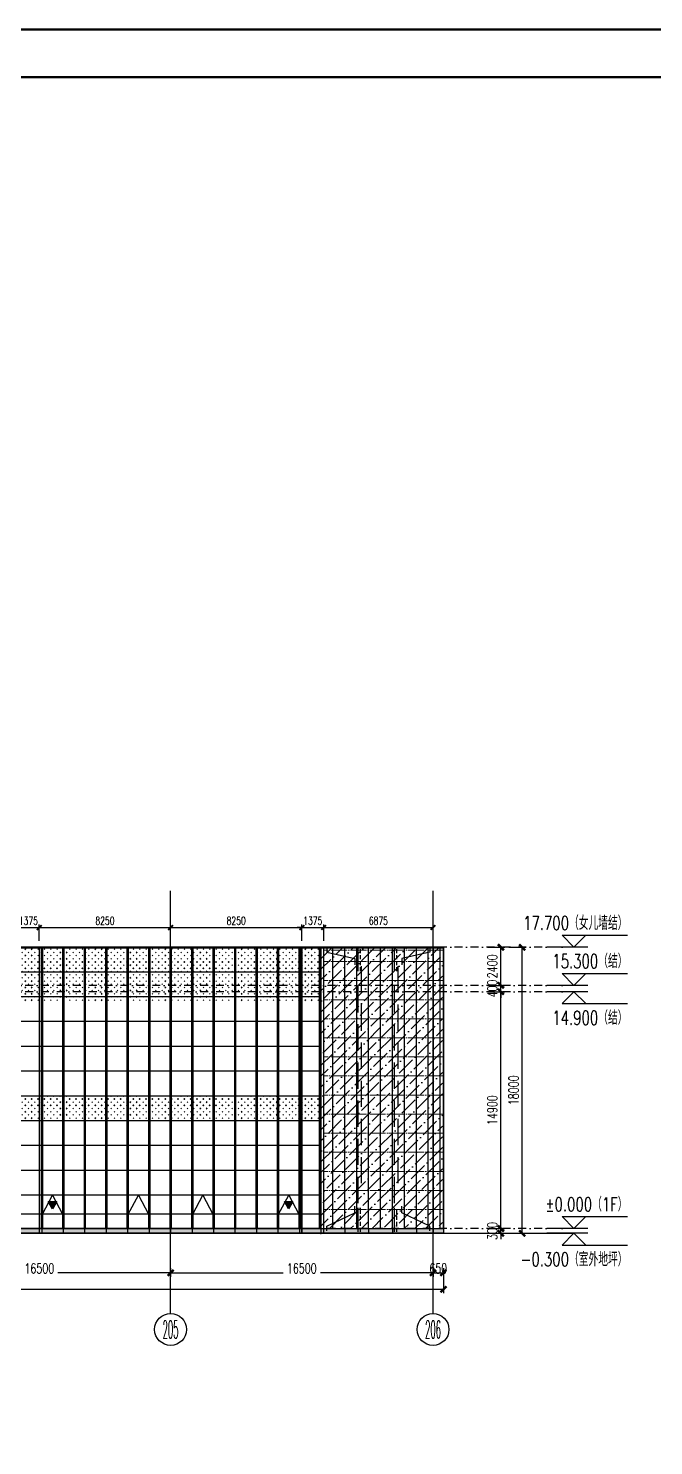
# Model space of a CAD drawing. Extents: x -2072575 to 87763, y -155913 to 742026.
# Drawn here: x -1216796 to -1177493, y 545061 to 634236 of the extents above; entities that cross this region are included whole.
import ezdxf
from ezdxf.enums import TextEntityAlignment as Align

# ---------------------------------------------------------------- set-up
doc = ezdxf.new("R2010")
doc.units = 0
doc.header["$LTSCALE"] = 1000
for name, pattern in [('CENTER', [2, 1.25, -0.25, 0.25, -0.25]), ('DASHDOT', [1, 0.5, -0.25, 0, -0.25]), ('DASHED', [0.75, 0.5, -0.25]), ('DOT', [0.25, 0, -0.25]), ('DOTE', [2.42, 2, -0.2, 0.02, -0.2])]:
    doc.linetypes.add(name, pattern=pattern)
doc.layers.get('Defpoints').update_dxf_attribs({"color": 210})
for name, color, linetype in [('!ZN1-填充-8', 8, 'Continuous'), ('!ZN1-文字-7', 7, 'Continuous'), ('!ZN1-标注-173', 173, 'Continuous'), ('!ZN3-玻璃幕墙-4', 4, 'Continuous'), ('!ZN4-辅助材料-1', 1, 'Continuous'), ('0-cxFrame', 155, 'Continuous'), ('12圆钢+30钢套管撑杆', 3, 'Continuous'), ('12圆钢斜拉条', 30, 'Continuous'), ('12圆钢直拉条', 22, 'Continuous'), ('3符号', 3, 'Continuous'), ('3铝板幕墙', 3, 'Continuous'), ('4玻璃幕墙', 4, 'Continuous'), ('A-LIN-V', 9, 'Continuous'), ('A-SFCE', 30, 'Continuous'), ('A-云线', 50, 'Continuous'), ('AS-WALL', 40, 'Continuous'), ('DIM', 173, 'Continuous'), ('DOT', 8, 'DOT'), ('DOTE', 1, 'CENTER'), ('压型钢板', 23, 'Continuous')]:
    doc.layers.add(name, color=color, linetype=linetype)
for name, color, linetype, lineweight in [('0-cxText', 131, 'Continuous', 25), ('A-WALL-HATCH', 8, 'Continuous', 13), ('冷弯薄壁C型钢 250x75x20x3.0', 51, 'DOTE', 0), ('梁', 4, 'Continuous', 18)]:
    doc.layers.add(name, color=color, linetype=linetype, lineweight=lineweight)
doc.styles.add('_TCH_AXIS', font='COMPLEX', dxfattribs={"bigfont": 'GBCBIG'})
doc.styles.add('cx_tuming', font='simhei.ttf')
doc.styles.add('cx_tuqian1', font='')
doc.styles.add('DHTEXT-1', font='romans.shx', dxfattribs={"width": 0.7, "bigfont": 'chinese.shx'})
doc.styles.add('卓越符号', font='ROMANS.shx', dxfattribs={"width": 0.7, "bigfont": 'CHINESE.shx'})
doc.styles.add('样式 1', font='romans.shx', dxfattribs={"width": 0.7, "bigfont": 'chinese.shx'})
doc.styles.add('黑体', font='simhei.ttf', dxfattribs={"height": 12})
doc.styles.get('cx_tuqian1').set_extended_font_data('SimSun')
doc.dimstyles.new('ZN200', dxfattribs={"dimscale": 200, "dimtxt": 2.5, "dimasz": 1.5, "dimexe": 1, "dimexo": 2, "dimgap": 0.9, "dimtad": 1, "dimdec": 0, "dimdsep": 46, "dimtxsty": 'DHTEXT-1', "dimblk": 'ARCHTICK', "dimcen": 2.5, "dimclrd": 173, "dimclre": 173, "dimclrt": 7, "dimazin": 2, "dimtfac": 1, "dimtdec": 0, "dimtix": 1, "dimtmove": 2, "dimatfit": 3, "dimfxl": 0, "dimtolj": 1, "dimtzin": 0, "dimarcsym": 0})
doc.dimstyles.new('ZN250', dxfattribs={"dimscale": 250, "dimtxt": 2.5, "dimasz": 1.5, "dimexe": 1, "dimexo": 2, "dimgap": 0.9, "dimtad": 1, "dimdec": 0, "dimdsep": 46, "dimtxsty": 'DHTEXT-1', "dimblk": 'ARCHTICK', "dimcen": 2.5, "dimclrd": 173, "dimclre": 173, "dimclrt": 7, "dimazin": 2, "dimtfac": 1, "dimtdec": 0, "dimtix": 1, "dimtmove": 2, "dimatfit": 3, "dimfxl": 0, "dimarcsym": 0})

# ---------------------------------------------------------------- blocks, each defined once
blk = doc.blocks.new('_ArchTick')
at = {"color": 0, "linetype": 'ByBlock', "const_width": 0.4}
blk.add_lwpolyline([(-0.5, -0.5), (0.5, 0.5)], dxfattribs=at)
blk = doc.blocks.new('*D137')
at = {"layer": 'Defpoints', "color": 0, "ltscale": 2500, "transparency": 16777216}
for p in [(-1315387, 656391), (-1231587, 656391), (-1231587, 654565)]:
    blk.add_point(p, dxfattribs=at)
at = {"layer": 'DIM', "color": 173, "linetype": 'ByBlock', "lineweight": -2, "ltscale": 2500, "transparency": 16777216}
for p, q in [((-1315387, 655891), (-1315387, 654315)), ((-1231587, 655891), (-1231587, 654315)), ((-1315387, 654565), (-1274691, 654565)), ((-1231587, 654565), (-1272283, 654565))]:
    blk.add_line(p, q, dxfattribs=at)
at = {"layer": 'DIM', "color": 173, "lineweight": -2, "ltscale": 2500, "transparency": 16777216, "xscale": 375, "yscale": 375, "zscale": 375, "rotation": 180}
blk.add_blockref('_ArchTick', (-1315387, 654565), dxfattribs=at)
at = {"layer": 'DIM', "color": 173, "lineweight": -2, "ltscale": 2500, "transparency": 16777216, "xscale": 375, "yscale": 375, "zscale": 375}
blk.add_blockref('_ArchTick', (-1231587, 654565), dxfattribs=at)
at = {"layer": 'DIM', "color": 7, "ltscale": 2500, "transparency": 16777216, "insert": (-1273487, 654840), "char_height": 625, "attachment_point": 5, "style": 'DHTEXT-1'}
blk.add_mtext('83800', dxfattribs=at)
blk = doc.blocks.new('*D138')
at = {"layer": 'Defpoints', "color": 0, "ltscale": 2500, "transparency": 16777216}
for p in [(-1227970, 676089), (-1226637, 676089), (-1227970, 658089)]:
    blk.add_point(p, dxfattribs=at)
at = {"layer": 'DIM', "color": 173, "linetype": 'ByBlock', "lineweight": -2, "ltscale": 2500, "transparency": 16777216}
for p, q in [((-1227470, 676089), (-1226387, 676089)), ((-1226637, 658089), (-1226637, 676089)), ((-1227470, 658089), (-1226387, 658089))]:
    blk.add_line(p, q, dxfattribs=at)
at = {"layer": 'DIM', "color": 173, "lineweight": -2, "ltscale": 2500, "transparency": 16777216, "xscale": 375, "yscale": 375, "zscale": 375}
for p, rotation in [((-1226637, 676089), 90), ((-1226637, 658089), 270)]:
    blk.add_blockref('_ArchTick', p, dxfattribs=dict(at, rotation=rotation))
at = {"layer": 'DIM', "color": 7, "ltscale": 2500, "transparency": 16777216, "insert": (-1227174, 667089), "char_height": 625, "attachment_point": 5, "rotation": 90, "style": 'DHTEXT-1'}
blk.add_mtext('18000', dxfattribs=at)
blk = doc.blocks.new('*D139')
at = {"layer": 'Defpoints', "color": 0, "ltscale": 2500, "transparency": 16777216}
for p in [(-1229305, 658389), (-1227972, 658389), (-1229305, 658089)]:
    blk.add_point(p, dxfattribs=at)
at = {"layer": 'DIM', "color": 173, "linetype": 'ByBlock', "lineweight": -2, "ltscale": 2500, "transparency": 16777216}
for p, q in [((-1228805, 658389), (-1227722, 658389)), ((-1227972, 658389), (-1227972, 658764)), ((-1227972, 658089), (-1227972, 658389)), ((-1228805, 658089), (-1227722, 658089)), ((-1227972, 658089), (-1227972, 657714))]:
    blk.add_line(p, q, dxfattribs=at)
at = {"layer": 'DIM', "color": 173, "lineweight": -2, "ltscale": 2500, "transparency": 16777216, "xscale": 375, "yscale": 375, "zscale": 375}
for p, rotation in [((-1227972, 658389), 270), ((-1227972, 658089), 90)]:
    blk.add_blockref('_ArchTick', p, dxfattribs=dict(at, rotation=rotation))
at = {"layer": 'DIM', "color": 7, "ltscale": 2500, "transparency": 16777216, "insert": (-1228509, 658239), "char_height": 625, "attachment_point": 5, "rotation": 90, "style": 'DHTEXT-1'}
blk.add_mtext('300', dxfattribs=at)
blk = doc.blocks.new('*D140')
at = {"layer": 'Defpoints', "color": 0, "ltscale": 2500, "transparency": 16777216}
for p in [(-1229305, 673289), (-1227972, 673289), (-1229305, 658389)]:
    blk.add_point(p, dxfattribs=at)
at = {"layer": 'DIM', "color": 173, "linetype": 'ByBlock', "lineweight": -2, "ltscale": 2500, "transparency": 16777216}
for p, q in [((-1228805, 673289), (-1227722, 673289)), ((-1227972, 658389), (-1227972, 673289)), ((-1228805, 658389), (-1227722, 658389))]:
    blk.add_line(p, q, dxfattribs=at)
at = {"layer": 'DIM', "color": 173, "lineweight": -2, "ltscale": 2500, "transparency": 16777216, "xscale": 375, "yscale": 375, "zscale": 375}
for p, rotation in [((-1227972, 673289), 90), ((-1227972, 658389), 270)]:
    blk.add_blockref('_ArchTick', p, dxfattribs=dict(at, rotation=rotation))
at = {"layer": 'DIM', "color": 7, "ltscale": 2500, "transparency": 16777216, "insert": (-1228509, 665839), "char_height": 625, "attachment_point": 5, "rotation": 90, "style": 'DHTEXT-1'}
blk.add_mtext('14900', dxfattribs=at)
blk = doc.blocks.new('*D141')
at = {"layer": 'Defpoints', "color": 0, "ltscale": 2500, "transparency": 16777216}
for p in [(-1229305, 673689), (-1229305, 673289), (-1227972, 673689)]:
    blk.add_point(p, dxfattribs=at)
at = {"layer": 'DIM', "color": 173, "linetype": 'ByBlock', "lineweight": -2, "ltscale": 2500, "transparency": 16777216}
for p, q in [((-1228805, 673689), (-1227722, 673689)), ((-1228805, 673289), (-1227722, 673289)), ((-1227972, 673689), (-1227972, 674064)), ((-1227972, 673289), (-1227972, 673689)), ((-1227972, 673289), (-1227972, 672914))]:
    blk.add_line(p, q, dxfattribs=at)
at = {"layer": 'DIM', "color": 173, "lineweight": -2, "ltscale": 2500, "transparency": 16777216, "xscale": 375, "yscale": 375, "zscale": 375}
for p, rotation in [((-1227972, 673689), 270), ((-1227972, 673289), 90)]:
    blk.add_blockref('_ArchTick', p, dxfattribs=dict(at, rotation=rotation))
at = {"layer": 'DIM', "color": 7, "ltscale": 2500, "transparency": 16777216, "insert": (-1228509, 673489), "char_height": 625, "attachment_point": 5, "rotation": 90, "style": 'DHTEXT-1'}
blk.add_mtext('400', dxfattribs=at)
blk = doc.blocks.new('*D142')
at = {"layer": 'Defpoints', "color": 0, "ltscale": 2500, "transparency": 16777216}
for p in [(-1229305, 676089), (-1227972, 676089), (-1229305, 673689)]:
    blk.add_point(p, dxfattribs=at)
at = {"layer": 'DIM', "color": 173, "linetype": 'ByBlock', "lineweight": -2, "ltscale": 2500, "transparency": 16777216}
for p, q in [((-1228805, 676089), (-1227722, 676089)), ((-1227972, 673689), (-1227972, 676089)), ((-1228805, 673689), (-1227722, 673689))]:
    blk.add_line(p, q, dxfattribs=at)
at = {"layer": 'DIM', "color": 173, "lineweight": -2, "ltscale": 2500, "transparency": 16777216, "xscale": 375, "yscale": 375, "zscale": 375}
for p, rotation in [((-1227972, 676089), 90), ((-1227972, 673689), 270)]:
    blk.add_blockref('_ArchTick', p, dxfattribs=dict(at, rotation=rotation))
at = {"layer": 'DIM', "color": 7, "ltscale": 2500, "transparency": 16777216, "insert": (-1228509, 674889), "char_height": 625, "attachment_point": 5, "rotation": 90, "style": 'DHTEXT-1'}
blk.add_mtext('2400', dxfattribs=at)
blk = doc.blocks.new('*D143')
at = {"layer": 'Defpoints', "color": 0, "ltscale": 2500, "transparency": 16777216}
for p in [(-1232237, 656391), (-1231587, 656391), (-1231587, 655605)]:
    blk.add_point(p, dxfattribs=at)
at = {"layer": 'DIM', "color": 173, "linetype": 'ByBlock', "lineweight": -2, "ltscale": 2500, "transparency": 16777216}
for p, q in [((-1232237, 655891), (-1232237, 655355)), ((-1232237, 655605), (-1231587, 655605)), ((-1231587, 655891), (-1231587, 655355))]:
    blk.add_line(p, q, dxfattribs=at)
at = {"layer": 'DIM', "color": 173, "lineweight": -2, "ltscale": 2500, "transparency": 16777216, "xscale": 375, "yscale": 375, "zscale": 375, "rotation": 180}
blk.add_blockref('_ArchTick', (-1232237, 655605), dxfattribs=at)
at = {"layer": 'DIM', "color": 173, "lineweight": -2, "ltscale": 2500, "transparency": 16777216, "xscale": 375, "yscale": 375, "zscale": 375}
blk.add_blockref('_ArchTick', (-1231587, 655605), dxfattribs=at)
at = {"layer": 'DIM', "color": 7, "ltscale": 2500, "transparency": 16777216, "insert": (-1231912, 655880), "char_height": 625, "attachment_point": 5, "style": 'DHTEXT-1'}
blk.add_mtext('650', dxfattribs=at)
blk = doc.blocks.new('*D144')
at = {"layer": 'Defpoints', "color": 0, "ltscale": 2500, "transparency": 16777216}
for p in [(-1248737, 656391), (-1232237, 656391), (-1232237, 655605)]:
    blk.add_point(p, dxfattribs=at)
at = {"layer": 'DIM', "color": 173, "linetype": 'ByBlock', "lineweight": -2, "ltscale": 2500, "transparency": 16777216}
for p, q in [((-1248737, 655891), (-1248737, 655355)), ((-1248737, 655605), (-1241660, 655605)), ((-1232237, 655605), (-1239314, 655605)), ((-1232237, 655891), (-1232237, 655355))]:
    blk.add_line(p, q, dxfattribs=at)
at = {"layer": 'DIM', "color": 173, "lineweight": -2, "ltscale": 2500, "transparency": 16777216, "xscale": 375, "yscale": 375, "zscale": 375, "rotation": 180}
blk.add_blockref('_ArchTick', (-1248737, 655605), dxfattribs=at)
at = {"layer": 'DIM', "color": 173, "lineweight": -2, "ltscale": 2500, "transparency": 16777216, "xscale": 375, "yscale": 375, "zscale": 375}
blk.add_blockref('_ArchTick', (-1232237, 655605), dxfattribs=at)
at = {"layer": 'DIM', "color": 7, "ltscale": 2500, "transparency": 16777216, "insert": (-1240487, 655880), "char_height": 625, "attachment_point": 5, "style": 'DHTEXT-1'}
blk.add_mtext('16500', dxfattribs=at)
blk = doc.blocks.new('*D145')
at = {"layer": 'Defpoints', "color": 0, "ltscale": 2500, "transparency": 16777216}
for p in [(-1265237, 656391), (-1248737, 656391), (-1248737, 655605)]:
    blk.add_point(p, dxfattribs=at)
at = {"layer": 'DIM', "color": 173, "linetype": 'ByBlock', "lineweight": -2, "ltscale": 2500, "transparency": 16777216}
for p, q in [((-1265237, 655891), (-1265237, 655355)), ((-1265237, 655605), (-1258160, 655605)), ((-1248737, 655605), (-1255814, 655605)), ((-1248737, 655891), (-1248737, 655355))]:
    blk.add_line(p, q, dxfattribs=at)
at = {"layer": 'DIM', "color": 173, "lineweight": -2, "ltscale": 2500, "transparency": 16777216, "xscale": 375, "yscale": 375, "zscale": 375, "rotation": 180}
blk.add_blockref('_ArchTick', (-1265237, 655605), dxfattribs=at)
at = {"layer": 'DIM', "color": 173, "lineweight": -2, "ltscale": 2500, "transparency": 16777216, "xscale": 375, "yscale": 375, "zscale": 375}
blk.add_blockref('_ArchTick', (-1248737, 655605), dxfattribs=at)
at = {"layer": 'DIM', "color": 7, "ltscale": 2500, "transparency": 16777216, "insert": (-1256987, 655880), "char_height": 625, "attachment_point": 5, "style": 'DHTEXT-1'}
blk.add_mtext('16500', dxfattribs=at)
blk = doc.blocks.new('卓越-轴号')
blk.add_circle((0, 0), 4)
at = {"color": 0, "style": '_TCH_AXIS', "width": 1.041667, "flags": 8}
blk.add_attdef('A', text='', height=4.48, dxfattribs=at).set_placement((-2, -2.24), (2, -2.24), align=Align.FIT)
blk = doc.blocks.new('*U226')
at = {"ltscale": 10}
blk.add_line((3.48, 0), (-6.85, 0), dxfattribs=at)
blk.add_lwpolyline([(3, 3), (0, 0), (-3, 3), (13.45, 3)])
at = {"color": 0, "style": '卓越符号', "width": 0.7, "flags": 8}
blk.add_attdef('±0.000', text='', height=3.5, dxfattribs=at).set_placement((13.45, 4.35), align=Align.RIGHT)
blk = doc.blocks.new('*U227')
at = {"ltscale": 10}
blk.add_line((3.48, 0), (-6.85, 0), dxfattribs=at)
blk.add_lwpolyline([(3, -3), (0, 0), (-3, -3), (13.45, -3)])
at = {"color": 0, "style": '卓越符号', "width": 0.7, "flags": 8}
blk.add_attdef('±0.000', text='', height=3.5, dxfattribs=at).set_placement((13.45, -7.85), align=Align.RIGHT)
blk = doc.blocks.new('TK22.A1 L(Dragon)')
at = {"layer": '0-cxFrame', "color": 7, "const_width": 0.5}
blk.add_lwpolyline([(0, 0), (-841, 0), (-841, 594), (0, 594)], close=True, dxfattribs=at)
at = {"layer": '0-cxFrame', "const_width": 0.5}
blk.add_lwpolyline([(-80, 10), (-821, 10), (-821, 584), (-80, 584)], close=True, dxfattribs=at)
at = {"style": '黑体', "flags": 4}
blk.add_attdef('图幅', text='', height=3.3, dxfattribs=at).set_placement((-40, 3), align=Align.RIGHT)
at = {"layer": '0-cxText', "flags": 4}
for tag, height, style, p in [('建设单位', 3.5, 'cx_tuming', (-45, 240)), ('项目名称', 3.5, 'cx_tuming', (-45, 210)), ('子项名称', 3.5, 'cx_tuming', (-45, 180)), ('工程编号', 3.3, 'cx_tuqian1', (-35, 165)), ('图名1', 3.5, 'cx_tuming', (-45, 87)), ('图名2', 3.5, 'cx_tuming', (-45, 79)), ('图名3', 3.5, 'cx_tuming', (-45, 71)), ('出图日期', 3.3, 'cx_tuqian1', (-39, 60)), ('专业', 3.3, 'cx_tuqian1', (-55, 52)), ('图号', 3.3, 'cx_tuqian1', (-55, 44)), ('版次', 3.3, 'cx_tuqian1', (-20, 44))]:
    blk.add_attdef(tag, text='', height=height, dxfattribs=dict(at, style=style)).set_placement(p, align=Align.MIDDLE)
at = {"layer": 'Defpoints', "color": 6, "flags": 4}
for tag, height, style, p in [('tufu', 3.3, '黑体', (-12, 12)), ('dwfname', 4, 'cx_tuqian1', (-80, 3))]:
    blk.add_attdef(tag, text='', height=height, dxfattribs=dict(at, style=style)).set_placement(p, align=Align.RIGHT)
blk = doc.blocks.new('44443')
at = {"layer": '4玻璃幕墙', "color": 252}
for p, q in [((-1352730, 534887), (-1352730, 517237)), ((-1352650, 534887), (-1352650, 517237))]:
    blk.add_line(p, q, dxfattribs=at)
blk = doc.blocks.new('消防救援口标识')
blk.add_wipeout([(0, 0), (-150, 260), (150, 260)]).dxf.layer = '!ZN1-标注-173'
at = {"layer": '!ZN1-填充-8'}
h = blk.add_hatch(color=252, dxfattribs=at)
h.dxf.hatch_style = 1
h.paths.add_polyline_path([(0, 0), (-150, 260), (150, 260)])
at = {"layer": '!ZN1-标注-173'}
blk.add_lwpolyline([(0, 0), (-150, 260), (150, 260)], close=True, dxfattribs=at)
at = {"layer": '!ZN1-文字-7', "ltscale": 1.5, "style": '样式 1', "width": 0.7}
blk.add_text('消', height=120, dxfattribs=at).set_placement((-62, 164), align=Align.MIDDLE_LEFT)
blk = doc.blocks.new('紧急救援窗口')
at = {"layer": '!ZN4-辅助材料-1', "xscale": 1.8, "yscale": 1.8, "zscale": 1.8}
blk.add_blockref('消防救援口标识', (74715, -11410), dxfattribs=at)
blk = doc.blocks.new('20250905092136')
at = {"layer": '!ZN1-填充-8', "ltscale": 0.5}
h = blk.add_hatch(dxfattribs=at)
h.set_pattern_fill('石膏板', color=252, scale=80)
h.set_pattern_definition([(45, (2082989.1, -546530.2), (-200.000005, 200.000005), [64, -218.84272]), (135, (2083434.35, -546530.2), (-200.000005, -200.000005), [64, -218.84272])])
h.paths.add_polyline_path([(56630, 17650), (75370, 17650), (75370, 14200), (56630, 14200)])
at = {"layer": '!ZN1-填充-8'}
h = blk.add_hatch(dxfattribs=at)
h.set_pattern_fill('ANSI36', color=252, scale=300, style=0)
h.set_pattern_definition([(45, (1273858.43, -558720.36), (252.5697, 926.08891), [1190.625, -238.125, 0, -238.125])])
h.paths.add_polyline_path([(75450, 0), (83100, 0), (83100, 17650), (75450, 17650)])
at = {"layer": '!ZN1-填充-8', "ltscale": 0.5}
h = blk.add_hatch(dxfattribs=at)
h.set_pattern_fill('石膏板', color=252, scale=80)
h.set_pattern_definition([(45, (2082989.1, -553950.2), (-200.000005, 200.000005), [64, -218.84272]), (135, (2083434.35, -553950.2), (-200.000005, -200.000005), [64, -218.84272])])
h.paths.add_polyline_path([(56630, 8340), (75370, 8340), (75370, 6780), (56630, 6780)])
at = {"layer": '!ZN1-填充-8'}
h = blk.add_hatch(dxfattribs=at)
h.set_pattern_fill('DOTS', color=252, scale=100, style=0)
h.set_pattern_definition([(0, (1273858.43, -558720.36), (79.375, 158.75), [0, -158.75])])
h.paths.add_polyline_path([(-650, 0), (83150, 0), (83150, -300), (-650, -300)])
at = {"layer": '!ZN3-玻璃幕墙-4', "color": 252, "ltscale": 10}
for points in [[(57940, 900), (58575, 2100), (59210, 900)], [(63340, 900), (63975, 2100), (64610, 900)], [(67390, 900), (68025, 2100), (68660, 900)], [(72790, 900), (73425, 2100), (74060, 900)]]:
    blk.add_lwpolyline(points, dxfattribs=at)
at = {"layer": '3铝板幕墙', "color": 252, "ltscale": 2000}
for p, q in [((75450, 0), (75450, -300)), ((76950, 0), (76950, -300)), ((78450, 0), (78450, -300)), ((79950, 0), (79950, -300)), ((81450, 0), (81450, -300)), ((57900, 0), (57900, -300)), ((59250, 0), (59250, -300)), ((60600, 0), (60600, -300)), ((61950, 0), (61950, -300)), ((63300, 0), (63300, -300)), ((64650, 0), (64650, -300)), ((66000, 0), (66000, -300)), ((67350, 0), (67350, -300)), ((68700, 0), (68700, -300)), ((70050, 0), (70050, -300)), ((71400, 0), (71400, -300)), ((72750, 0), (72750, -300)), ((74100, 0), (74100, -300))]:
    blk.add_line(p, q, dxfattribs=at)
blk.add_lwpolyline([(-650, 0), (83150, 0), (83150, -300), (-650, -300)], close=True, dxfattribs=at)
at = {"layer": '4玻璃幕墙', "color": 252, "ltscale": 1.5}
for p, q in [((75370, 0), (75370, 17650)), ((75450, 0), (75450, 17650))]:
    blk.add_line(p, q, dxfattribs=at)
at = {"layer": '4玻璃幕墙', "color": 252}
for p, q in [((75370, 16140), (56550, 16140)), ((75425, 14580), (56550, 14580)), ((75425, 13020), (56550, 13020)), ((75425, 11460), (56550, 11460)), ((75425, 9900), (56550, 9900)), ((75425, 8340), (56550, 8340)), ((75425, 6780), (56550, 6780)), ((75425, 5220), (56550, 5220)), ((75425, 3660), (56550, 3660)), ((75425, 2100), (56550, 2100)), ((75425, 900), (56550, 900)), ((75425, 0), (56550, 0))]:
    blk.add_line(p, q, dxfattribs=at)
at = {"layer": 'A-LIN-V', "color": 252}
for p, q in [((83150, 17700), (-650, 17700)), ((83150, 17650), (-650, 17650)), ((75450, 17650), (75450, -300)), ((83150, 17700), (83150, -300))]:
    blk.add_line(p, q, dxfattribs=at)
at = {"layer": '压型钢板', "color": 252, "ltscale": 10}
for p, q in [((75450, 0), (75450, 17700)), ((76200, 0), (76200, 17700)), ((76950, 0), (76950, 17700)), ((77700, 0), (77700, 17700)), ((78450, 0), (78450, 17700)), ((79200, 0), (79200, 17700)), ((79950, 0), (79950, 17700)), ((80700, 0), (80700, 17700)), ((81450, 0), (81450, 17700)), ((82200, 0), (82200, 17700)), ((82950, 0), (82950, 17700)), ((83150, 0), (83150, 17700))]:
    blk.add_line(p, q, dxfattribs=at)
at = {"layer": 'A-LIN-V', "color": 252}
for p in [(1410590, -517237), (1411940, -517237), (1413290, -517237), (1414640, -517237), (1415990, -517237), (1417340, -517237), (1418690, -517237), (1420040, -517237), (1421390, -517237), (1422740, -517237), (1424090, -517237), (1425440, -517237), (1426790, -517237)]:
    blk.add_blockref('44443', p, dxfattribs=at)
at = {"layer": 'A-SFCE', "color": 252}
for p in [(-16143, 12650), (-1293, 12650)]:
    blk.add_blockref('紧急救援窗口', p, dxfattribs=at)
blk = doc.blocks.new('*D3450')
at = {"layer": 'Defpoints', "color": 0, "ltscale": 10, "transparency": 16777216}
for p in [(-1191358, 577658), (-1198233, 576420), (-1191358, 576420)]:
    blk.add_point(p, dxfattribs=at)
at = {"layer": 'DIM', "color": 173, "linetype": 'ByBlock', "lineweight": -2, "ltscale": 10, "transparency": 16777216}
for p, q in [((-1198233, 576820), (-1198233, 577858)), ((-1191358, 576820), (-1191358, 577858)), ((-1198233, 577658), (-1191358, 577658))]:
    blk.add_line(p, q, dxfattribs=at)
at = {"layer": 'DIM', "color": 173, "lineweight": -2, "ltscale": 10, "transparency": 16777216, "xscale": 300, "yscale": 300, "zscale": 300, "rotation": 180}
blk.add_blockref('_ArchTick', (-1198233, 577658), dxfattribs=at)
at = {"layer": 'DIM', "color": 173, "lineweight": -2, "ltscale": 10, "transparency": 16777216, "xscale": 300, "yscale": 300, "zscale": 300}
blk.add_blockref('_ArchTick', (-1191358, 577658), dxfattribs=at)
at = {"layer": 'DIM', "color": 7, "ltscale": 10, "transparency": 16777216, "insert": (-1194796, 578088), "char_height": 500, "attachment_point": 5, "style": 'DHTEXT-1'}
blk.add_mtext('\\A1;6875', dxfattribs=at)
blk = doc.blocks.new('*D3451')
at = {"layer": 'Defpoints', "color": 0, "ltscale": 10, "transparency": 16777216}
for p in [(-1198233, 577658), (-1199608, 576420), (-1198233, 576420)]:
    blk.add_point(p, dxfattribs=at)
at = {"layer": 'DIM', "color": 173, "linetype": 'ByBlock', "lineweight": -2, "ltscale": 10, "transparency": 16777216}
for p, q in [((-1199608, 576820), (-1199608, 577858)), ((-1198233, 576820), (-1198233, 577858)), ((-1199608, 577658), (-1199908, 577658)), ((-1199608, 577658), (-1198233, 577658)), ((-1198233, 577658), (-1197933, 577658))]:
    blk.add_line(p, q, dxfattribs=at)
at = {"layer": 'DIM', "color": 173, "lineweight": -2, "ltscale": 10, "transparency": 16777216, "xscale": 300, "yscale": 300, "zscale": 300}
blk.add_blockref('_ArchTick', (-1199608, 577658), dxfattribs=at)
at = {"layer": 'DIM', "color": 173, "lineweight": -2, "ltscale": 10, "transparency": 16777216, "xscale": 300, "yscale": 300, "zscale": 300, "rotation": 180}
blk.add_blockref('_ArchTick', (-1198233, 577658), dxfattribs=at)
at = {"layer": 'DIM', "color": 7, "ltscale": 10, "transparency": 16777216, "insert": (-1198921, 578088), "char_height": 500, "attachment_point": 5, "style": 'DHTEXT-1'}
blk.add_mtext('\\A1;1375', dxfattribs=at)
blk = doc.blocks.new('*D3452')
at = {"layer": 'Defpoints', "color": 0, "ltscale": 10, "transparency": 16777216}
for p in [(-1199608, 577658), (-1207858, 576420), (-1199608, 576420)]:
    blk.add_point(p, dxfattribs=at)
at = {"layer": 'DIM', "color": 173, "linetype": 'ByBlock', "lineweight": -2, "ltscale": 10, "transparency": 16777216}
for p, q in [((-1207858, 576820), (-1207858, 577858)), ((-1199608, 576820), (-1199608, 577858)), ((-1207858, 577658), (-1199608, 577658))]:
    blk.add_line(p, q, dxfattribs=at)
at = {"layer": 'DIM', "color": 173, "lineweight": -2, "ltscale": 10, "transparency": 16777216, "xscale": 300, "yscale": 300, "zscale": 300, "rotation": 180}
blk.add_blockref('_ArchTick', (-1207858, 577658), dxfattribs=at)
at = {"layer": 'DIM', "color": 173, "lineweight": -2, "ltscale": 10, "transparency": 16777216, "xscale": 300, "yscale": 300, "zscale": 300}
blk.add_blockref('_ArchTick', (-1199608, 577658), dxfattribs=at)
at = {"layer": 'DIM', "color": 7, "ltscale": 10, "transparency": 16777216, "insert": (-1203733, 578088), "char_height": 500, "attachment_point": 5, "style": 'DHTEXT-1'}
blk.add_mtext('\\A1;8250', dxfattribs=at)
blk = doc.blocks.new('*D3453')
at = {"layer": 'Defpoints', "color": 0, "ltscale": 10, "transparency": 16777216}
for p in [(-1207858, 577658), (-1216108, 576420), (-1207858, 576420)]:
    blk.add_point(p, dxfattribs=at)
at = {"layer": 'DIM', "color": 173, "linetype": 'ByBlock', "lineweight": -2, "ltscale": 10, "transparency": 16777216}
for p, q in [((-1216108, 576820), (-1216108, 577858)), ((-1207858, 576820), (-1207858, 577858)), ((-1216108, 577658), (-1207858, 577658))]:
    blk.add_line(p, q, dxfattribs=at)
at = {"layer": 'DIM', "color": 173, "lineweight": -2, "ltscale": 10, "transparency": 16777216, "xscale": 300, "yscale": 300, "zscale": 300, "rotation": 180}
blk.add_blockref('_ArchTick', (-1216108, 577658), dxfattribs=at)
at = {"layer": 'DIM', "color": 173, "lineweight": -2, "ltscale": 10, "transparency": 16777216, "xscale": 300, "yscale": 300, "zscale": 300}
blk.add_blockref('_ArchTick', (-1207858, 577658), dxfattribs=at)
at = {"layer": 'DIM', "color": 7, "ltscale": 10, "transparency": 16777216, "insert": (-1211983, 578088), "char_height": 500, "attachment_point": 5, "style": 'DHTEXT-1'}
blk.add_mtext('\\A1;8250', dxfattribs=at)
blk = doc.blocks.new('*D3454')
at = {"layer": 'Defpoints', "color": 0, "ltscale": 10, "transparency": 16777216}
for p in [(-1216108, 577658), (-1217483, 576420), (-1216108, 576420)]:
    blk.add_point(p, dxfattribs=at)
at = {"layer": 'DIM', "color": 173, "linetype": 'ByBlock', "lineweight": -2, "ltscale": 10, "transparency": 16777216}
for p, q in [((-1217483, 576820), (-1217483, 577858)), ((-1216108, 576820), (-1216108, 577858)), ((-1217483, 577658), (-1217783, 577658)), ((-1217483, 577658), (-1216108, 577658)), ((-1216108, 577658), (-1215808, 577658))]:
    blk.add_line(p, q, dxfattribs=at)
at = {"layer": 'DIM', "color": 173, "lineweight": -2, "ltscale": 10, "transparency": 16777216, "xscale": 300, "yscale": 300, "zscale": 300}
blk.add_blockref('_ArchTick', (-1217483, 577658), dxfattribs=at)
at = {"layer": 'DIM', "color": 173, "lineweight": -2, "ltscale": 10, "transparency": 16777216, "xscale": 300, "yscale": 300, "zscale": 300, "rotation": 180}
blk.add_blockref('_ArchTick', (-1216108, 577658), dxfattribs=at)
at = {"layer": 'DIM', "color": 7, "ltscale": 10, "transparency": 16777216, "insert": (-1216796, 578088), "char_height": 500, "attachment_point": 5, "style": 'DHTEXT-1'}
blk.add_mtext('\\A1;1375', dxfattribs=at)
blk = doc.blocks.new('20250821133139')
at = {"layer": 'DOT', "linetype": 'DASHDOT'}
for p, q in [((91359.1, 17700), (-8859.1, 17700)), ((91359.1, 15300), (-8859.1, 15300)), ((91359.1, 14900), (-8859.1, 14900)), ((91359.1, 0), (-8859.1, 0))]:
    blk.add_line(p, q, dxfattribs=at)
at = {"layer": 'DOTE', "ltscale": 250}
for p, q in [((66000, -5350), (66000, 21247.6)), ((82500, -5350), (82500, 21247.6))]:
    blk.add_line(p, q, dxfattribs=at)
at = {"layer": '3符号', "color": 7}
ref = blk.add_blockref('*U226', (91359.1, 17700), dxfattribs=dict(at, xscale=250, yscale=250, zscale=250))
ref.add_attrib('±0.000', '17.700（女儿墙结）', dxfattribs={"layer": '0', "color": 0, "height": 875, "style": '卓越符号', "width": 0.7}).set_placement((94721.6, 18787.5), align=Align.RIGHT)
ref = blk.add_blockref('*U226', (91359.1, 15300), dxfattribs=dict(at, xscale=250, yscale=250, zscale=250))
ref.add_attrib('±0.000', '15.300（结）', dxfattribs={"layer": '0', "color": 0, "height": 875, "style": '卓越符号', "width": 0.7}).set_placement((94721.6, 16387.5), align=Align.RIGHT)
ref = blk.add_blockref('*U227', (91359.1, 14900), dxfattribs=dict(at, xscale=250, yscale=250, zscale=250))
ref.add_attrib('±0.000', '14.900（结）', dxfattribs={"layer": '0', "color": 0, "height": 875, "style": '卓越符号', "width": 0.7}).set_placement((94721.6, 12827), align=Align.RIGHT)
ref = blk.add_blockref('*U226', (91359.1, 0), dxfattribs=dict(at, xscale=250, yscale=250, zscale=250))
ref.add_attrib('±0.000', '±0.000（1F）', dxfattribs={"layer": '0', "color": 0, "height": 875, "style": '卓越符号', "width": 0.7}).set_placement((94721.6, 1087.5), align=Align.RIGHT)
ref = blk.add_blockref('*U227', (91359.1, -300), dxfattribs=dict(at, xscale=250, yscale=250, zscale=250))
ref.add_attrib('±0.000', '-0.300（室外地坪）', dxfattribs={"layer": '0', "color": 0, "height": 875, "style": '卓越符号', "width": 0.7}).set_placement((94721.6, -2373), align=Align.RIGHT)
ref = blk.add_blockref('卓越-轴号', (66001.1, -6350), dxfattribs=dict(at, xscale=250, yscale=250, zscale=250))
ref.add_attrib('A', '205', dxfattribs={"layer": '0', "color": 0, "height": 1120, "style": '_TCH_AXIS', "width": 0.347222}).set_placement((65501.1, -6910), (66501.1, -6910), align=Align.FIT)
ref = blk.add_blockref('卓越-轴号', (82501.1, -6350), dxfattribs=dict(at, xscale=250, yscale=250, zscale=250))
ref.add_attrib('A', '206', dxfattribs={"layer": '0', "color": 0, "height": 1120, "style": '_TCH_AXIS', "width": 0.347222}).set_placement((82001.1, -6910), (83001.1, -6910), align=Align.FIT)
at = {"layer": 'DIM', "ltscale": 2500}
for p1, p2, picture, middle in [((85431.9, 15300), (85431.9, 17700), '*D142', (86227.7, 16500)), ((86766.9, -300), (86766.9, 17700), '*D138', (87562.7, 8700)), ((85431.9, 14900), (85431.9, 15300), '*D141', (86227.7, 15100)), ((85431.9, 0), (85431.9, 14900), '*D140', (86227.7, 7450)), ((85431.9, -300), (85431.9, 0), '*D139', (86227.7, -150))]:
    dim = blk.add_aligned_dim(p1=p1, p2=p2, distance=-1333.3, dimstyle='ZN250', dxfattribs=at)
    dim.commit()
    dim.dimension.update_dxf_attribs({"geometry": picture, "text_midpoint": middle, "insert": (1314737, -658389.1)})
for base, p1, p2, angle, picture, middle in [((83150, -3824.1), (-650, -1997.7), (83150, -1997.7), 360, '*D137', (41250, -3549.1)), ((66000, -2784.1), (49500, -1997.7), (66000, -1997.7), 360, '*D145', (57750, -2509.1)), ((82500, -2784.1), (66000, -1997.7), (82500, -1997.7), 360, '*D144', (74250, -2509.1)), ((83150, -2784.1), (82500, -1997.7), (83150, -1997.7), 0, '*D143', (82825, -2509.1))]:
    dim = blk.add_linear_dim(base=base, p1=p1, p2=p2, angle=angle, dimstyle='ZN250', dxfattribs=at)
    dim.commit()
    dim.dimension.update_dxf_attribs({"geometry": picture, "text_midpoint": middle, "dimtype": 129, "insert": (1314737, -658389.1)})

msp = doc.modelspace()

# ---------------------------------------------------------------- linework, layer by layer
at = {"layer": 'A-WALL-HATCH'}
msp.add_line((-1198408.4, 558370.4), (-1198408.4, 558472.9), dxfattribs=at)
at = {"layer": 'AS-WALL'}
msp.add_line((-1282717.6, 558420.4), (-1182499.3, 558420.4), dxfattribs=at)

# ---------------------------------------------------------------- block references
at = {"layer": '0-cxFrame', "xscale": 300, "yscale": 300, "zscale": 300}
msp.add_blockref('TK22.A1 L(Dragon)', (-1112136.4, 455961.2), dxfattribs=at)
at = {"layer": 'A-云线', "ltscale": 10}
msp.add_blockref('20250821133139', (-1273858.4, 558720.4), dxfattribs=at)

# ---------------------------------------------------------------- next in the draw order: block references
at = {"layer": '3铝板幕墙', "ltscale": 1000}
msp.add_blockref('20250905092136', (-1273858.4, 558720.4), dxfattribs=at)

# ---------------------------------------------------------------- next in the draw order: linework, layer by layer
at = {"layer": '12圆钢+30钢套管撑杆', "color": 3}
for p, q in [((-1196066.8, 574920.4), (-1196066.8, 576420.4)), ((-1193775.1, 574920.4), (-1193775.1, 576420.4)), ((-1196066.8, 558520.4), (-1196066.8, 560020.4)), ((-1193775.1, 558520.4), (-1193775.1, 560020.4))]:
    msp.add_line(p, q, dxfattribs=at)
at = {"layer": '12圆钢+30钢套管撑杆', "color": 3, "linetype": 'DASHED', "ltscale": 0.5}
for p, q in [((-1195916.8, 574920.4), (-1195916.8, 576420.4)), ((-1193625.1, 574920.4), (-1193625.1, 576420.4)), ((-1195916.8, 558520.4), (-1195916.8, 560020.4)), ((-1193625.1, 558520.4), (-1193625.1, 560020.4))]:
    msp.add_line(p, q, dxfattribs=at)
at = {"layer": '12圆钢斜拉条', "ltscale": 1000}
for points in [[(-1198033.4, 576420.4), (-1198033.4, 576120.4), (-1196266.9, 575720.4), (-1196266.9, 575320.4)], [(-1191558.4, 576420.4), (-1191558.4, 576120.4), (-1193324.9, 575720.4), (-1193324.9, 575320.4)], [(-1198033.4, 558570.4), (-1198033.4, 558870.4), (-1196266.9, 559720.4), (-1196266.9, 560120.4)], [(-1191558.4, 558570.4), (-1191558.4, 558870.4), (-1193324.9, 559720.4), (-1193324.9, 560120.4)]]:
    msp.add_lwpolyline(points, dxfattribs=at)
at = {"layer": '12圆钢直拉条', "ltscale": 1000}
for p, q in [((-1195866.8, 575220.4), (-1195866.8, 573570.4)), ((-1193575.1, 575220.4), (-1193575.1, 573570.4)), ((-1196066.8, 572320.4), (-1196066.8, 573970.4)), ((-1193775.1, 572320.4), (-1193775.1, 573970.4)), ((-1195866.8, 572820.4), (-1195866.8, 571170.4)), ((-1193575.1, 572820.4), (-1193575.1, 571170.4)), ((-1196066.8, 569920.4), (-1196066.8, 571570.4)), ((-1193775.1, 569920.4), (-1193775.1, 571570.4)), ((-1195866.8, 570420.4), (-1195866.8, 568770.4)), ((-1193575.1, 570420.4), (-1193575.1, 568770.4)), ((-1196066.8, 567520.4), (-1196066.8, 569170.4)), ((-1193775.1, 567520.4), (-1193775.1, 569170.4)), ((-1195866.8, 568020.4), (-1195866.8, 566370.4)), ((-1193575.1, 568020.4), (-1193575.1, 566370.4)), ((-1196066.8, 565120.4), (-1196066.8, 566770.4)), ((-1193775.1, 565120.4), (-1193775.1, 566770.4)), ((-1195866.8, 565620.4), (-1195866.8, 563970.4)), ((-1193575.1, 565620.4), (-1193575.1, 563970.4)), ((-1196066.8, 562720.4), (-1196066.8, 564370.4)), ((-1193775.1, 562720.4), (-1193775.1, 564370.4)), ((-1195866.8, 563220.4), (-1195866.8, 561570.4)), ((-1193575.1, 563220.4), (-1193575.1, 561570.4)), ((-1196066.8, 560320.4), (-1196066.8, 561970.4)), ((-1193775.1, 560320.4), (-1193775.1, 561970.4))]:
    msp.add_line(p, q, dxfattribs=at)
at = {"layer": '冷弯薄壁C型钢 250x75x20x3.0', "ltscale": 0.5}
for p, q in [((-1190708.4, 576232.9), (-1198233.4, 576232.9)), ((-1190708.4, 575520.4), (-1198233.4, 575520.4)), ((-1190708.4, 574320.4), (-1198233.4, 574320.4)), ((-1190708.4, 573120.4), (-1198233.4, 573120.4)), ((-1190708.4, 571920.4), (-1198233.4, 571920.4)), ((-1190708.4, 570720.4), (-1198233.4, 570720.4)), ((-1190708.4, 569520.4), (-1198233.4, 569520.4)), ((-1190708.4, 568320.4), (-1198233.4, 568320.4)), ((-1190708.4, 567120.4), (-1198233.4, 567120.4)), ((-1190708.4, 565920.4), (-1198233.4, 565920.4)), ((-1190708.4, 564720.4), (-1198233.4, 564720.4)), ((-1190708.4, 563520.4), (-1198233.4, 563520.4)), ((-1190708.4, 562320.4), (-1198233.4, 562320.4)), ((-1190708.4, 561120.4), (-1198233.4, 561120.4)), ((-1190708.4, 559920.4), (-1198233.4, 559920.4)), ((-1190708.4, 558720.4), (-1198233.4, 558720.4))]:
    msp.add_line(p, q, dxfattribs=at)
at = {"layer": '梁', "ltscale": 10, "const_width": 100}
for points in [[(-1216108.4, 576420.4), (-1216108.4, 558420.4)], [(-1207858.4, 576420.4), (-1207858.4, 558420.4)], [(-1199608.4, 576420.4), (-1199608.4, 558420.4)], [(-1191358.4, 576420.4), (-1191358.4, 558420.4)]]:
    msp.add_lwpolyline(points, dxfattribs=at)
at = {"layer": '梁', "color": 1, "ltscale": 10, "const_width": 100}
msp.add_lwpolyline([(-1198233.4, 576420.4), (-1198233.4, 558420.4)], dxfattribs=at)

# ---------------------------------------------------------------- next in the draw order: dimensions: what is measured, and where the dimension line sits
at = {"layer": 'DIM', "ltscale": 10}
for base, p1, p2, picture, middle in [((-1216108.4, 577657.5), (-1217483.4, 576420.4), (-1216108.4, 576420.4), '*D3454', (-1216795.9, 578087.5)), ((-1207858.4, 577657.5), (-1216108.4, 576420.4), (-1207858.4, 576420.4), '*D3453', (-1211983.4, 578087.5)), ((-1199608.4, 577657.5), (-1207858.4, 576420.4), (-1199608.4, 576420.4), '*D3452', (-1203733.4, 578087.5)), ((-1198233.4, 577657.5), (-1199608.4, 576420.4), (-1198233.4, 576420.4), '*D3451', (-1198920.9, 578087.5)), ((-1191358.4, 577657.5), (-1198233.4, 576420.4), (-1191358.4, 576420.4), '*D3450', (-1194795.9, 578087.5))]:
    dim = msp.add_linear_dim(base=base, p1=p1, p2=p2, dimstyle='ZN200', override={"dimfxl": 2}, dxfattribs=at)
    dim.commit()
    dim.dimension.update_dxf_attribs({"geometry": picture, "text_midpoint": middle})

doc.saveas('drawing.dxf')
